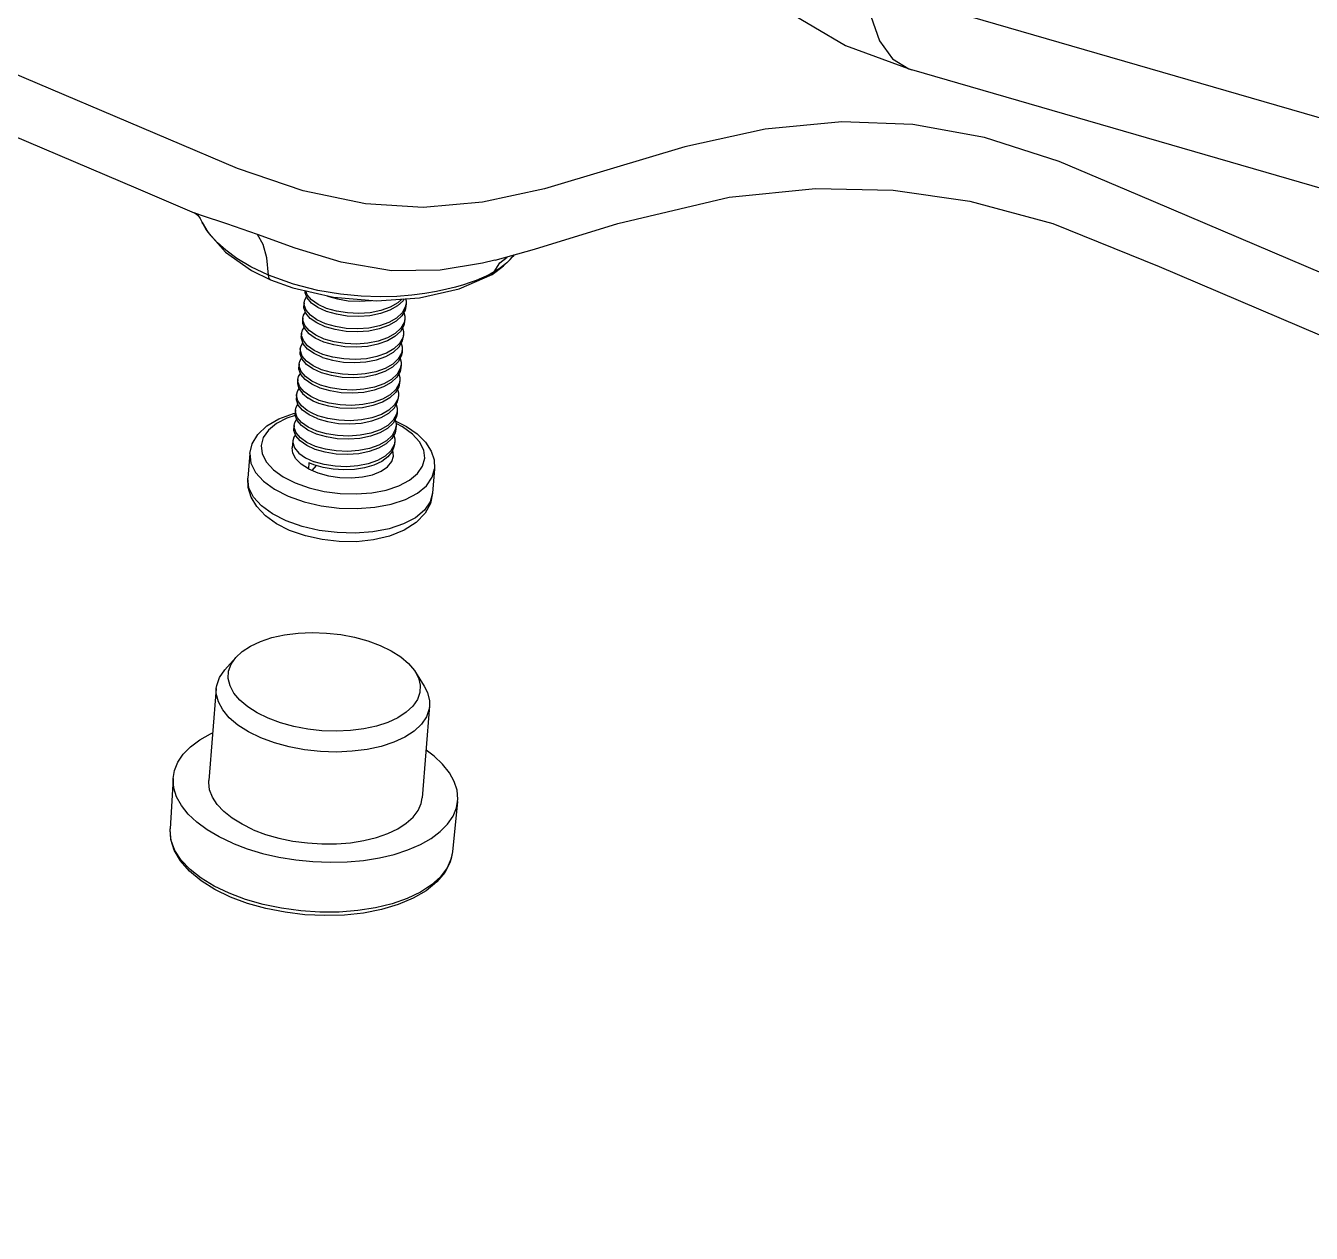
# Model space of a CAD drawing. Header units: millimetres. Extents: x 4697 to 5264, y 321 to 714.
# Drawn here: x 4830.36 to 4850.18, y 356.19 to 374.8 of the extents above; entities that cross this region are included whole.
import ezdxf

# ---------------------------------------------------------------- set-up
doc = ezdxf.new("R2010")
doc.units = ezdxf.units.MM

# ---------------------------------------------------------------- blocks, each defined once
blk = doc.blocks.new('A$C41F52299')
at = {"color": 7, "linetype": 'Continuous'}
for p, q in [((62.846, 63.075), (55.894, 66.033)), ((64.789, 62.254), (62.846, 63.075)), ((66.621, 61.627), (64.789, 62.254)), ((103.378, 55.832), (90.023, 61.515)), ((63.777, 60.935), (63.573, 61.012)), ((64.483, 60.706), (63.777, 60.935)), ((63.798, 60.743), (63.798, 60.744)), ((63.798, 60.743), (63.952, 60.468)), ((65.349, 60.403), (64.483, 60.706)), ((63.952, 60.468), (64.446, 59.91)), ((64.446, 59.91), (65.177, 59.398)), ((72.541, 59.832), (72.504, 59.787)), ((65.651, 59.265), (65.608, 59.747)), ((72.002, 59.683), (71.651, 59.6)), ((71.98, 59.356), (72.143, 59.607)), ((72.006, 59.683), (72.002, 59.683)), ((72.143, 59.607), (72.342, 59.772)), ((90.617, 59.509), (99.647, 55.666)), ((65.177, 59.398), (65.71, 59.138)), ((66.353, 59.012), (65.651, 59.265)), ((65.709, 59.138), (66.334, 58.909)), ((65.71, 59.138), (65.709, 59.138)), ((71.922, 59.288), (71.98, 59.356)), ((72.072, 59.414), (71.98, 59.356)), ((66.651, 58.492), (66.644, 58.407)), ((66.652, 58.432), (66.651, 58.492)), ((66.706, 58.284), (66.652, 58.432)), ((69.502, 58.39), (69.482, 58.287)), ((69.509, 58.476), (69.489, 58.373)), ((69.509, 58.476), (69.502, 58.39)), ((66.616, 58.063), (66.609, 57.977)), ((66.617, 58.002), (66.616, 58.063)), ((67.563, 58.254), (67.284, 58.335)), ((69.474, 58.046), (69.454, 57.944)), ((69.474, 58.046), (69.467, 57.96)), ((66.609, 57.977), (66.61, 57.919)), ((66.671, 57.854), (66.617, 58.002)), ((67.528, 57.825), (67.249, 57.906)), ((69.467, 57.96), (69.447, 57.858)), ((66.581, 57.633), (66.574, 57.548)), ((66.582, 57.579), (66.581, 57.633)), ((66.631, 57.432), (66.582, 57.579)), ((66.75, 57.197), (66.629, 57.339)), ((66.749, 57.29), (66.631, 57.432)), ((67.214, 57.476), (66.977, 57.584)), ((67.493, 57.395), (67.214, 57.476)), ((69.439, 57.617), (69.419, 57.514)), ((69.439, 57.617), (69.432, 57.531)), ((66.546, 57.204), (66.539, 57.118)), ((66.547, 57.143), (66.546, 57.204)), ((66.601, 56.995), (66.547, 57.143)), ((67.458, 56.966), (67.179, 57.046)), ((69.397, 57.101), (69.377, 56.999)), ((69.404, 57.187), (69.384, 57.085)), ((69.404, 57.187), (69.397, 57.101)), ((66.511, 56.774), (66.504, 56.688)), ((66.512, 56.713), (66.511, 56.774)), ((66.566, 56.566), (66.512, 56.713)), ((67.423, 56.536), (67.144, 56.617)), ((69.362, 56.672), (69.342, 56.569)), ((69.369, 56.758), (69.349, 56.655)), ((69.369, 56.758), (69.362, 56.672)), ((66.476, 56.345), (66.469, 56.259)), ((66.477, 56.284), (66.476, 56.345)), ((66.531, 56.136), (66.477, 56.284)), ((69.327, 56.242), (69.307, 56.14)), ((69.334, 56.328), (69.314, 56.226)), ((69.334, 56.328), (69.327, 56.242)), ((66.441, 55.915), (66.434, 55.829)), ((67.074, 55.758), (66.837, 55.866)), ((67.388, 56.107), (67.109, 56.187)), ((69.299, 55.899), (69.279, 55.796)), ((69.299, 55.899), (69.292, 55.813)), ((67.353, 55.677), (67.074, 55.758)), ((66.406, 55.486), (66.399, 55.4)), ((66.407, 55.425), (66.406, 55.486)), ((66.46, 55.277), (66.407, 55.425)), ((67.032, 55.243), (66.795, 55.35)), ((67.318, 55.248), (67.039, 55.328)), ((69.237, 55.281), (69.146, 55.115)), ((69.257, 55.383), (69.237, 55.281)), ((69.264, 55.469), (69.244, 55.367)), ((69.264, 55.469), (69.257, 55.383)), ((66.371, 55.056), (66.364, 54.97)), ((66.372, 54.995), (66.371, 55.056)), ((66.425, 54.848), (66.372, 54.995)), ((67.283, 54.818), (67.004, 54.899)), ((69.222, 54.954), (69.202, 54.851)), ((69.229, 55.04), (69.209, 54.937)), ((69.229, 55.04), (69.222, 54.954)), ((69.413, 55.012), (69.229, 55.105)), ((66.336, 54.627), (66.32, 54.428)), ((67.248, 54.389), (66.969, 54.469)), ((69.194, 54.61), (69.174, 54.508)), ((69.194, 54.61), (69.187, 54.524)), ((65.128, 54.266), (65.072, 53.579)), ((66.692, 54.15), (66.934, 54.04)), ((69.113, 54.042), (69.161, 54.197)), ((69.161, 54.197), (69.136, 54.361)), ((66.788, 54.011), (66.774, 53.839)), ((66.992, 53.935), (66.872, 53.797)), ((67.187, 53.878), (66.927, 53.954)), ((67.213, 53.959), (66.934, 54.04)), ((70.311, 53.843), (70.255, 53.156)), ((66.209, 53.072), (66.649, 52.915)), ((64.736, 48.557), (64.426, 48.204)), ((69.772, 48.146), (70.021, 47.747)), ((64.19, 47.684), (63.98, 45.107)), ((70.17, 47.196), (69.96, 44.619)), ((62.982, 45.167), (62.895, 43.751)), ((70.955, 44.517), (70.811, 43.105))]:
    blk.add_line(p, q, dxfattribs=at)
for points in [[(16.343, 81.111), (62, 61.681), (63.574, 61.012)], [(74.617, 75.072), (75.033, 73.53), (75.883, 71.55), (77.031, 69.723), (78.437, 68.102), (80.057, 66.744), (81.832, 65.701), (83.687, 65.019)], [(82.42, 67.359), (82.535, 66.526), (82.782, 65.836), (83.146, 65.332), (83.605, 65.044), (83.687, 65.019)], [(82.42, 67.359), (96.457, 63.293), (110.505, 58.507), (124.526, 53.014), (138.491, 46.825), (152.369, 39.955), (166.123, 32.42)], [(152.813, 37.933), (139.092, 44.726), (125.288, 50.844), (111.432, 56.273), (97.555, 61.002), (83.687, 65.019)], [(90.023, 61.515), (87.814, 62.447), (85.72, 63.122), (83.716, 63.484), (81.724, 63.566), (79.575, 63.357), (77.323, 62.858), (75.228, 62.232), (73.39, 61.687), (71.651, 61.31), (69.988, 61.164), (68.372, 61.263), (66.621, 61.627)], [(72.004, 59.683), (73.111, 59.991), (75.449, 60.71), (78.567, 61.448), (80.987, 61.696), (83.163, 61.647), (85.315, 61.342), (87.644, 60.713), (90.617, 59.509)], [(63.566, 61.015), (63.578, 61.01), (63.633, 60.979), (63.674, 60.944), (63.742, 60.852), (63.798, 60.744)], [(65.651, 59.265), (65.159, 59.501), (64.769, 59.735), (64.462, 59.962), (64.224, 60.174), (64.042, 60.37), (63.907, 60.549), (63.812, 60.715), (63.798, 60.743)], [(71.651, 59.6), (70.468, 59.409), (69.099, 59.389), (67.689, 59.632), (66.398, 60.027), (65.349, 60.403)], [(65.608, 59.747), (65.506, 60.123), (65.349, 60.403)], [(72.244, 59.524), (72.429, 59.701), (72.539, 59.832)], [(71.921, 59.287), (72.038, 59.364), (72.244, 59.524)], [(72.245, 59.541), (72.16, 59.476), (72.072, 59.414)], [(72.504, 59.787), (72.417, 59.695), (72.331, 59.614), (72.245, 59.541)], [(65.709, 59.138), (65.673, 59.172), (65.651, 59.265)], [(66.334, 58.909), (67.477, 58.647), (68.692, 58.548), (69.89, 58.628), (70.998, 58.88), (71.921, 59.287)], [(71.626, 59.178), (71.479, 59.118), (71.31, 59.057)], [(71.98, 59.356), (71.871, 59.294), (71.756, 59.236), (71.626, 59.178)], [(71.31, 59.057), (71.117, 58.995), (70.898, 58.933), (70.649, 58.87), (70.363, 58.809), (70.039, 58.753), (69.671, 58.705), (69.253, 58.67), (68.781, 58.657), (68.253, 58.673), (67.669, 58.73), (67.032, 58.839), (66.353, 59.012)], [(66.734, 58.627), (66.681, 58.775), (66.679, 58.83)], [(67.284, 58.335), (67.047, 58.443), (66.862, 58.571), (66.741, 58.713), (66.7, 58.825)], [(66.699, 58.198), (66.645, 58.346), (66.644, 58.407)], [(66.651, 58.492), (66.671, 58.577), (66.723, 58.657)], [(67.277, 58.249), (67.04, 58.357), (66.855, 58.485), (66.734, 58.627)], [(69.452, 58.599), (69.426, 58.551), (69.269, 58.404), (69.055, 58.281), (68.793, 58.188), (68.497, 58.129), (68.182, 58.106), (67.863, 58.12), (67.556, 58.169), (67.277, 58.249)], [(67.312, 58.679), (67.588, 58.599), (67.891, 58.55), (68.21, 58.536), (68.522, 58.557), (68.539, 58.56)], [(69.388, 58.594), (69.276, 58.489), (69.062, 58.367), (68.8, 58.274), (68.504, 58.215), (68.189, 58.192), (67.87, 58.206), (67.563, 58.254)], [(69.494, 58.602), (69.509, 58.549), (69.509, 58.476)], [(66.616, 58.063), (66.636, 58.147), (66.688, 58.228)], [(67.242, 57.82), (67.005, 57.927), (66.82, 58.056), (66.699, 58.198)], [(67.249, 57.906), (67.012, 58.013), (66.827, 58.142), (66.706, 58.284)], [(69.482, 58.287), (69.391, 58.122), (69.234, 57.974), (69.02, 57.851), (68.758, 57.758), (68.462, 57.699), (68.147, 57.677), (67.828, 57.69), (67.521, 57.739), (67.242, 57.82)], [(69.489, 58.373), (69.398, 58.208), (69.241, 58.06), (69.027, 57.937), (68.765, 57.844), (68.469, 57.785), (68.154, 57.762), (67.835, 57.776), (67.528, 57.825)], [(69.445, 58.221), (69.474, 58.12), (69.474, 58.046)], [(66.581, 57.633), (66.603, 57.724), (66.652, 57.797)], [(66.61, 57.919), (66.66, 57.774), (66.777, 57.633)], [(66.977, 57.584), (66.792, 57.712), (66.671, 57.854)], [(69.447, 57.858), (69.356, 57.692), (69.199, 57.545), (68.985, 57.422), (68.723, 57.329), (68.427, 57.27), (68.112, 57.247), (67.793, 57.261), (67.486, 57.31), (67.207, 57.39)], [(69.454, 57.944), (69.363, 57.778), (69.206, 57.63), (68.992, 57.508), (68.73, 57.415), (68.434, 57.356), (68.119, 57.333), (67.8, 57.347), (67.493, 57.395)], [(69.41, 57.792), (69.439, 57.69), (69.439, 57.617)], [(66.546, 57.204), (66.565, 57.288), (66.618, 57.369)], [(66.629, 57.339), (66.575, 57.487), (66.574, 57.548)], [(67.207, 57.39), (66.964, 57.501), (66.777, 57.633)], [(69.419, 57.514), (69.328, 57.349), (69.171, 57.201), (68.957, 57.078), (68.695, 56.985), (68.399, 56.926), (68.084, 56.903), (67.765, 56.917), (67.458, 56.966)], [(69.319, 57.26), (69.412, 57.429), (69.432, 57.531)], [(69.375, 57.363), (69.404, 57.261), (69.404, 57.187)], [(66.511, 56.774), (66.53, 56.859), (66.583, 56.939)], [(66.594, 56.909), (66.54, 57.057), (66.539, 57.118)], [(67.144, 56.617), (66.907, 56.725), (66.722, 56.853), (66.601, 56.995)], [(67.179, 57.046), (66.936, 57.157), (66.749, 57.29)], [(67.172, 56.961), (66.935, 57.068), (66.75, 57.197)], [(69.377, 56.999), (69.286, 56.833), (69.129, 56.686), (68.915, 56.563), (68.653, 56.47), (68.357, 56.411), (68.042, 56.388), (67.723, 56.402), (67.416, 56.45), (67.137, 56.531)], [(67.172, 56.961), (67.449, 56.881), (67.753, 56.832), (68.068, 56.817), (68.381, 56.839), (68.681, 56.897), (68.947, 56.991), (69.161, 57.112), (69.319, 57.26)], [(69.384, 57.085), (69.293, 56.919), (69.136, 56.771), (68.922, 56.649), (68.66, 56.556), (68.364, 56.497), (68.049, 56.474), (67.73, 56.488), (67.423, 56.536)], [(66.559, 56.48), (66.505, 56.628), (66.504, 56.688)], [(67.137, 56.531), (66.9, 56.639), (66.715, 56.767), (66.594, 56.909)], [(69.349, 56.655), (69.258, 56.489), (69.101, 56.342), (68.887, 56.219), (68.625, 56.126), (68.329, 56.067), (68.014, 56.044), (67.695, 56.058), (67.388, 56.107)], [(69.34, 56.933), (69.369, 56.831), (69.369, 56.758)], [(66.469, 56.259), (66.468, 56.23), (66.504, 56.087)], [(66.476, 56.345), (66.495, 56.429), (66.548, 56.509)], [(67.102, 56.102), (66.865, 56.209), (66.68, 56.338), (66.559, 56.48)], [(67.109, 56.187), (66.872, 56.295), (66.687, 56.424), (66.566, 56.566)], [(69.342, 56.569), (69.251, 56.404), (69.094, 56.256), (68.88, 56.133), (68.618, 56.04), (68.322, 55.981), (68.007, 55.959), (67.688, 55.972), (67.381, 56.021), (67.102, 56.102)], [(69.314, 56.226), (69.223, 56.06), (69.066, 55.912), (68.852, 55.789), (68.59, 55.697), (68.294, 55.638), (67.979, 55.615), (67.66, 55.629), (67.353, 55.677)], [(69.305, 56.503), (69.334, 56.402), (69.334, 56.328)], [(66.475, 55.745), (66.44, 55.889), (66.441, 55.915)], [(66.441, 55.915), (66.473, 56.03), (66.51, 56.077)], [(66.504, 56.087), (66.605, 55.946), (66.767, 55.817)], [(66.837, 55.866), (66.652, 55.994), (66.531, 56.136)], [(69.307, 56.14), (69.216, 55.974), (69.059, 55.827), (68.845, 55.704), (68.583, 55.611), (68.287, 55.552), (67.972, 55.529), (67.653, 55.543), (67.346, 55.591), (67.067, 55.672)], [(69.27, 56.074), (69.299, 55.972), (69.299, 55.899)], [(66.406, 55.486), (66.425, 55.57), (66.478, 55.65)], [(66.489, 55.621), (66.435, 55.769), (66.434, 55.829)], [(66.739, 55.474), (66.576, 55.604), (66.475, 55.745)], [(66.795, 55.35), (66.61, 55.479), (66.489, 55.621)], [(67.067, 55.672), (66.906, 55.74), (66.767, 55.817)], [(67.032, 55.243), (67.311, 55.162), (67.619, 55.113), (67.935, 55.099), (68.247, 55.122), (68.548, 55.181), (68.815, 55.277), (69.029, 55.4), (69.183, 55.547)], [(69.279, 55.796), (69.188, 55.63), (69.031, 55.483), (68.817, 55.36), (68.555, 55.267), (68.259, 55.208), (67.944, 55.185), (67.625, 55.199), (67.318, 55.248)], [(69.183, 55.547), (69.273, 55.715), (69.292, 55.813)], [(69.235, 55.644), (69.264, 55.543), (69.264, 55.469)], [(65.128, 54.266), (65.193, 54.538), (65.351, 54.8), (65.606, 55.041), (65.947, 55.241), (66.353, 55.39), (66.399, 55.4)], [(66.401, 55.336), (66.172, 55.261), (65.875, 55.106), (65.65, 54.921), (65.506, 54.713), (65.447, 54.489), (65.477, 54.258), (65.594, 54.029), (65.793, 53.812), (66.068, 53.613), (66.404, 53.443)], [(66.371, 55.056), (66.39, 55.141), (66.443, 55.221)], [(66.453, 55.191), (66.4, 55.339), (66.399, 55.4)], [(66.997, 54.813), (66.759, 54.921), (66.575, 55.049), (66.453, 55.191)], [(67.004, 54.899), (66.766, 55.007), (66.582, 55.135), (66.46, 55.277)], [(67.039, 55.328), (66.878, 55.396), (66.739, 55.474)], [(69.244, 55.367), (69.153, 55.201), (68.996, 55.053), (68.782, 54.93), (68.52, 54.838), (68.224, 54.779), (67.909, 54.756), (67.59, 54.77), (67.283, 54.818)], [(69.2, 55.215), (69.229, 55.113), (69.229, 55.04)], [(69.209, 55.182), (69.521, 55.026), (69.82, 54.819), (70.055, 54.585), (70.214, 54.337), (70.297, 54.088), (70.311, 53.843)], [(66.408, 54.791), (66.361, 54.726), (66.336, 54.627)], [(66.418, 54.762), (66.365, 54.91), (66.364, 54.97)], [(66.404, 53.443), (66.791, 53.305), (67.217, 53.206), (67.663, 53.149), (68.113, 53.136), (68.547, 53.169), (68.951, 53.246), (69.309, 53.364), (69.605, 53.519), (69.83, 53.704), (69.975, 53.912), (70.033, 54.136), (70.004, 54.367), (69.887, 54.596), (69.687, 54.813), (69.413, 55.012)], [(66.969, 54.469), (66.731, 54.577), (66.547, 54.705), (66.425, 54.848)], [(69.202, 54.851), (69.111, 54.686), (68.954, 54.538), (68.74, 54.415), (68.478, 54.322), (68.182, 54.263), (67.867, 54.24), (67.548, 54.254), (67.241, 54.303), (66.962, 54.384)], [(69.146, 55.115), (68.989, 54.967), (68.775, 54.845), (68.513, 54.752), (68.217, 54.693), (67.902, 54.67), (67.583, 54.684), (67.276, 54.732), (66.997, 54.813)], [(69.209, 54.937), (69.118, 54.771), (68.961, 54.624), (68.747, 54.501), (68.485, 54.408), (68.189, 54.349), (67.874, 54.326), (67.555, 54.34), (67.248, 54.389)], [(69.165, 54.785), (69.194, 54.684), (69.194, 54.61)], [(66.774, 53.839), (66.568, 53.973), (66.42, 54.124), (66.336, 54.283), (66.32, 54.428)], [(66.336, 54.627), (66.336, 54.578), (66.385, 54.427), (66.506, 54.282), (66.692, 54.15)], [(66.962, 54.384), (66.724, 54.491), (66.54, 54.62), (66.418, 54.762)], [(69.174, 54.508), (69.083, 54.342), (68.926, 54.194), (68.712, 54.071), (68.45, 53.979), (68.154, 53.92), (67.839, 53.897), (67.52, 53.911), (67.213, 53.959)], [(69.187, 54.524), (69.181, 54.48), (69.12, 54.321)], [(65.128, 54.266), (65.16, 53.994), (65.292, 53.736), (65.517, 53.49), (65.826, 53.266), (66.209, 53.072)], [(69.12, 54.321), (69, 54.175), (68.826, 54.048), (68.605, 53.945), (68.348, 53.869), (68.064, 53.824), (67.768, 53.811), (67.471, 53.829), (67.187, 53.878)], [(66.649, 52.915), (67.131, 52.803), (67.635, 52.739), (68.142, 52.725), (68.633, 52.762), (69.089, 52.85), (69.492, 52.983), (69.828, 53.157), (70.082, 53.367), (70.245, 53.602), (70.311, 53.843)], [(66.774, 53.839), (67.035, 53.726), (67.333, 53.643), (67.652, 53.595), (67.976, 53.584), (68.287, 53.611), (68.57, 53.674), (68.81, 53.771), (68.994, 53.895), (69.113, 54.042)], [(66.927, 53.954), (66.856, 53.982), (66.788, 54.011)], [(66.153, 52.384), (65.77, 52.578), (65.461, 52.803), (65.236, 53.049), (65.104, 53.307), (65.072, 53.579)], [(66.247, 52.113), (65.881, 52.299), (65.566, 52.526), (65.323, 52.782), (65.165, 53.048), (65.084, 53.315), (65.072, 53.579)], [(70.255, 53.156), (70.189, 52.915), (70.026, 52.679), (69.772, 52.47), (69.436, 52.296), (69.033, 52.162), (68.577, 52.075), (68.086, 52.038), (67.579, 52.052), (67.075, 52.116), (66.593, 52.228), (66.153, 52.384)], [(70.255, 53.156), (70.191, 52.872), (70.041, 52.596), (69.795, 52.338), (69.454, 52.117), (69.046, 51.953), (68.596, 51.847), (68.122, 51.797), (67.637, 51.801), (67.154, 51.855), (66.687, 51.959), (66.247, 52.113)], [(64.736, 48.557), (64.914, 48.723), (65.149, 48.875), (65.429, 49.005), (65.75, 49.11), (66.103, 49.187), (66.481, 49.235), (66.876, 49.252), (67.278, 49.238), (67.678, 49.194), (68.068, 49.12), (68.44, 49.018), (68.783, 48.891)], [(68.783, 48.891), (69.092, 48.74), (69.359, 48.571), (69.578, 48.385), (69.744, 48.188), (69.772, 48.146)], [(65.646, 46.849), (65.338, 46.999), (65.071, 47.169), (64.852, 47.354), (64.686, 47.551), (64.576, 47.755), (64.525, 47.962), (64.534, 48.166), (64.604, 48.364), (64.736, 48.557)], [(64.19, 47.684), (64.202, 47.77), (64.279, 47.99), (64.426, 48.204)], [(69.772, 48.146), (69.854, 47.984), (69.905, 47.778), (69.895, 47.573), (69.826, 47.375), (69.699, 47.189), (69.515, 47.017), (69.281, 46.864), (69, 46.734), (68.68, 46.629), (68.327, 46.552), (67.949, 46.505), (67.554, 46.488), (67.152, 46.501), (66.752, 46.546), (66.361, 46.62), (65.99, 46.721), (65.646, 46.849)], [(65.437, 46.306), (65.094, 46.473), (64.797, 46.661), (64.554, 46.867), (64.369, 47.086), (64.248, 47.313), (64.191, 47.542), (64.19, 47.684)], [(70.021, 47.747), (70.112, 47.568), (70.169, 47.338), (70.17, 47.196)], [(70.17, 47.196), (70.158, 47.111), (70.081, 46.891), (69.939, 46.683), (69.736, 46.493), (69.476, 46.323), (69.164, 46.178), (68.808, 46.062), (68.415, 45.976), (67.995, 45.924), (67.557, 45.904), (67.11, 45.92), (66.665, 45.969), (66.232, 46.051), (65.819, 46.164), (65.437, 46.306)], [(62.982, 45.167), (63.018, 45.383), (63.113, 45.617), (63.264, 45.841), (63.47, 46.051), (63.726, 46.244), (64.03, 46.416), (64.088, 46.441)], [(70.955, 44.517), (70.959, 44.586), (70.939, 44.833), (70.86, 45.08), (70.725, 45.324), (70.535, 45.561), (70.293, 45.788), (70.069, 45.953)], [(64.646, 43.351), (64.272, 43.528), (63.937, 43.725), (63.647, 43.938), (63.405, 44.165), (63.215, 44.403), (63.079, 44.646), (63.001, 44.893), (62.98, 45.14), (62.982, 45.167)], [(65.227, 43.729), (64.912, 43.88), (64.635, 44.05), (64.402, 44.235), (64.217, 44.432), (64.083, 44.637), (64.002, 44.846), (63.977, 45.055), (63.98, 45.107)], [(64.646, 43.351), (65.054, 43.195), (65.49, 43.064), (65.947, 42.959), (66.42, 42.882), (66.9, 42.834), (67.381, 42.816), (67.857, 42.827), (68.319, 42.868), (68.762, 42.938), (69.179, 43.036), (69.563, 43.161), (69.91, 43.311), (70.213, 43.483), (70.47, 43.675), (70.675, 43.885), (70.827, 44.109), (70.922, 44.344), (70.955, 44.517)], [(65.227, 43.729), (65.574, 43.598), (65.948, 43.492), (66.34, 43.41), (66.745, 43.356), (67.153, 43.33), (67.558, 43.332), (67.952, 43.363), (68.328, 43.422), (68.678, 43.508), (68.997, 43.619), (69.278, 43.753), (69.516, 43.908), (69.706, 44.08), (69.846, 44.268), (69.932, 44.466), (69.96, 44.619)], [(62.926, 43.425), (62.893, 43.702), (62.895, 43.751)], [(64.585, 41.842), (64.148, 42.054), (63.763, 42.296), (63.439, 42.564), (63.186, 42.852), (63.01, 43.152), (62.914, 43.453), (62.895, 43.751)], [(64.547, 41.947), (64.13, 42.148), (63.764, 42.373), (63.455, 42.617), (63.21, 42.878), (63.032, 43.149), (62.926, 43.425)], [(70.811, 43.105), (70.775, 42.923), (70.661, 42.66), (70.477, 42.412), (70.225, 42.184), (69.91, 41.979), (69.538, 41.801), (69.116, 41.655), (68.652, 41.541), (68.155, 41.463), (67.633, 41.422), (67.097, 41.419), (66.556, 41.454), (66.021, 41.525), (65.502, 41.633), (65.007, 41.774), (64.547, 41.947)], [(70.811, 43.105), (70.743, 42.814), (70.598, 42.531), (70.375, 42.263), (70.077, 42.019), (69.712, 41.807), (69.29, 41.631), (68.822, 41.493), (68.316, 41.394), (67.783, 41.337), (67.233, 41.321), (66.676, 41.347), (66.122, 41.413), (65.582, 41.519), (65.067, 41.662), (64.585, 41.842)]]:
    blk.add_lwpolyline(points, dxfattribs=at)

msp = doc.modelspace()

# ---------------------------------------------------------------- block references
at = {"xscale": 0.55, "yscale": 0.55, "zscale": 0.55}
msp.add_blockref('A$C41F52299', (4797.989, 338.359), dxfattribs=at)

doc.saveas('drawing.dxf')
